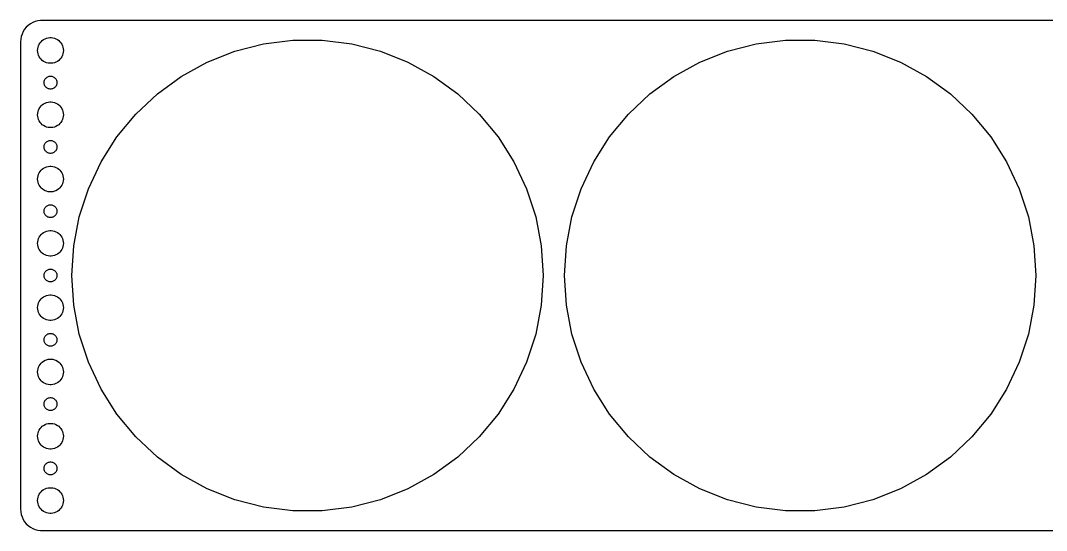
# Model space of a CAD drawing. Header units: metres. Extents: x -240 to 240, y -59 to 59.
# Drawn here: x -239.5 to 0, y -59.5 to 59.5 of the extents above; entities that cross this region are included whole.
import ezdxf

# ---------------------------------------------------------------- set-up
doc = ezdxf.new("R2010")
doc.units = ezdxf.units.M

msp = doc.modelspace()

# ---------------------------------------------------------------- linework, layer by layer
for p, q in [((-238.145, 57.9227), (-238.545, 57.4389)), ((-237.687, 58.3526), (-238.145, 57.9227)), ((-237.179, 58.7216), (-237.687, 58.3526)), ((-236.629, 59.0241), (-237.179, 58.7216)), ((-236.045, 59.2553), (-236.629, 59.0241)), ((-235.437, 59.4114), (-236.045, 59.2553)), ((-234.814, 59.4901), (-235.437, 59.4114)), ((234.814, 59.4901), (-234.814, 59.4901)), ((-239.461, 55.1267), (-239.5, 54.5)), ((-239.343, 55.7434), (-239.461, 55.1267)), ((-239.149, 56.3406), (-239.343, 55.7434)), ((-238.882, 56.9088), (-239.149, 56.3406)), ((-238.545, 57.4389), (-238.882, 56.9088)), ((-234.107, 55.033), (-233.777, 55.2145)), ((-233.777, 55.2145), (-233.427, 55.3532)), ((-233.427, 55.3532), (-233.062, 55.4469)), ((-233.062, 55.4469), (-232.688, 55.4941)), ((-232.688, 55.4941), (-232.312, 55.4941)), ((-232.312, 55.4941), (-231.938, 55.4469)), ((-231.938, 55.4469), (-231.573, 55.3532)), ((-231.573, 55.3532), (-231.223, 55.2145)), ((-231.223, 55.2145), (-230.893, 55.033)), ((-239.5, 54.5), (-239.5, -54.5)), ((-235.5, 52.5), (-235.476, 52.876)), ((-235.476, 52.876), (-235.406, 53.2461)), ((-235.406, 53.2461), (-235.289, 53.6044)), ((-235.289, 53.6044), (-235.129, 53.9453)), ((-235.129, 53.9453), (-234.927, 54.2634)), ((-234.927, 54.2634), (-234.687, 54.5536)), ((-234.687, 54.5536), (-234.412, 54.8115)), ((-234.412, 54.8115), (-234.107, 55.033)), ((-230.893, 55.033), (-230.588, 54.8115)), ((-230.588, 54.8115), (-230.313, 54.5536)), ((-230.313, 54.5536), (-230.073, 54.2634)), ((-230.073, 54.2634), (-229.871, 53.9453)), ((-229.871, 53.9453), (-229.711, 53.6044)), ((-229.711, 53.6044), (-229.594, 53.2461)), ((-229.594, 53.2461), (-229.524, 52.876)), ((-229.524, 52.876), (-229.5, 52.5)), ((-189.496, 52.3081), (-182.806, 54.0258)), ((-182.806, 54.0258), (-175.953, 54.8915)), ((-175.953, 54.8915), (-169.047, 54.8915)), ((-169.047, 54.8915), (-162.194, 54.0258)), ((-162.194, 54.0258), (-155.504, 52.3081)), ((-74.4959, 52.3081), (-67.806, 54.0258)), ((-67.806, 54.0258), (-60.9535, 54.8915)), ((-60.9535, 54.8915), (-54.0465, 54.8915)), ((-54.0465, 54.8915), (-47.194, 54.0258)), ((-47.194, 54.0258), (-40.5041, 52.3081)), ((-235.476, 52.124), (-235.5, 52.5)), ((-235.406, 51.7539), (-235.476, 52.124)), ((-235.289, 51.3956), (-235.406, 51.7539)), ((-235.129, 51.0547), (-235.289, 51.3956)), ((-234.927, 50.7366), (-235.129, 51.0547)), ((-234.687, 50.4464), (-234.927, 50.7366)), ((-234.412, 50.1885), (-234.687, 50.4464)), ((-230.313, 50.4464), (-230.588, 50.1885)), ((-230.073, 50.7366), (-230.313, 50.4464)), ((-229.871, 51.0547), (-230.073, 50.7366)), ((-229.711, 51.3956), (-229.871, 51.0547)), ((-229.594, 51.7539), (-229.711, 51.3956)), ((-229.524, 52.124), (-229.594, 51.7539)), ((-229.5, 52.5), (-229.524, 52.124)), ((-195.918, 49.7655), (-189.496, 52.3081)), ((-155.504, 52.3081), (-149.082, 49.7655)), ((-80.9179, 49.7655), (-74.4959, 52.3081)), ((-40.5041, 52.3081), (-34.0821, 49.7655)), ((-234.107, 49.967), (-234.412, 50.1885)), ((-233.777, 49.7855), (-234.107, 49.967)), ((-233.427, 49.6468), (-233.777, 49.7855)), ((-233.062, 49.5531), (-233.427, 49.6468)), ((-232.688, 49.5059), (-233.062, 49.5531)), ((-232.312, 49.5059), (-232.688, 49.5059)), ((-231.938, 49.5531), (-232.312, 49.5059)), ((-231.573, 49.6468), (-231.938, 49.5531)), ((-231.223, 49.7855), (-231.573, 49.6468)), ((-230.893, 49.967), (-231.223, 49.7855)), ((-230.588, 50.1885), (-230.893, 49.967)), ((-201.97, 46.438), (-195.918, 49.7655)), ((-149.082, 49.7655), (-143.03, 46.438)), ((-86.9705, 46.438), (-80.9179, 49.7655)), ((-34.0821, 49.7655), (-28.0295, 46.438)), ((-233.953, 45.373), (-233.895, 45.5522)), ((-233.895, 45.5522), (-233.814, 45.7226)), ((-233.814, 45.7226), (-233.714, 45.8817)), ((-233.714, 45.8817), (-233.593, 46.0268)), ((-233.593, 46.0268), (-233.456, 46.1558)), ((-233.456, 46.1558), (-233.304, 46.2665)), ((-233.304, 46.2665), (-233.139, 46.3572)), ((-233.139, 46.3572), (-232.964, 46.4266)), ((-232.964, 46.4266), (-232.781, 46.4734)), ((-232.781, 46.4734), (-232.594, 46.497)), ((-232.594, 46.497), (-232.406, 46.497)), ((-232.406, 46.497), (-232.219, 46.4734)), ((-232.219, 46.4734), (-232.036, 46.4266)), ((-232.036, 46.4266), (-231.861, 46.3572)), ((-231.861, 46.3572), (-231.696, 46.2665)), ((-231.696, 46.2665), (-231.544, 46.1558)), ((-231.544, 46.1558), (-231.407, 46.0268)), ((-231.407, 46.0268), (-231.286, 45.8817)), ((-231.286, 45.8817), (-231.186, 45.7226)), ((-231.186, 45.7226), (-231.105, 45.5522)), ((-231.105, 45.5522), (-231.047, 45.373)), ((-207.558, 42.3782), (-201.97, 46.438)), ((-143.03, 46.438), (-137.442, 42.3782)), ((-92.5583, 42.3782), (-86.9705, 46.438)), ((-28.0295, 46.438), (-22.4417, 42.3782)), ((-234, 45), (-233.988, 45.188)), ((-233.988, 44.812), (-234, 45)), ((-233.988, 45.188), (-233.953, 45.373)), ((-233.953, 44.627), (-233.988, 44.812)), ((-233.895, 44.4478), (-233.953, 44.627)), ((-233.814, 44.2774), (-233.895, 44.4478)), ((-233.714, 44.1183), (-233.814, 44.2774)), ((-233.593, 43.9732), (-233.714, 44.1183)), ((-233.456, 43.8442), (-233.593, 43.9732)), ((-233.304, 43.7335), (-233.456, 43.8442)), ((-233.139, 43.6428), (-233.304, 43.7335)), ((-232.964, 43.5734), (-233.139, 43.6428)), ((-232.781, 43.5266), (-232.964, 43.5734)), ((-232.594, 43.503), (-232.781, 43.5266)), ((-232.406, 43.503), (-232.594, 43.503)), ((-232.219, 43.5266), (-232.406, 43.503)), ((-232.036, 43.5734), (-232.219, 43.5266)), ((-231.861, 43.6428), (-232.036, 43.5734)), ((-231.696, 43.7335), (-231.861, 43.6428)), ((-231.544, 43.8442), (-231.696, 43.7335)), ((-231.407, 43.9732), (-231.544, 43.8442)), ((-231.286, 44.1183), (-231.407, 43.9732)), ((-231.186, 44.2774), (-231.286, 44.1183)), ((-231.105, 44.4478), (-231.186, 44.2774)), ((-231.047, 44.627), (-231.105, 44.4478)), ((-231.047, 45.373), (-231.012, 45.188)), ((-231.012, 44.812), (-231.047, 44.627)), ((-231.012, 45.188), (-231, 45)), ((-231, 45), (-231.012, 44.812)), ((-212.593, 37.6501), (-207.558, 42.3782)), ((-137.442, 42.3782), (-132.407, 37.6501)), ((-97.5933, 37.6501), (-92.5583, 42.3782)), ((-22.4417, 42.3782), (-17.4067, 37.6501)), ((-235.406, 38.2461), (-235.289, 38.6044)), ((-235.289, 38.6044), (-235.129, 38.9453)), ((-235.129, 38.9453), (-234.927, 39.2634)), ((-234.927, 39.2634), (-234.687, 39.5536)), ((-234.687, 39.5536), (-234.412, 39.8115)), ((-234.412, 39.8115), (-234.107, 40.033)), ((-234.107, 40.033), (-233.777, 40.2145)), ((-233.777, 40.2145), (-233.427, 40.3532)), ((-233.427, 40.3532), (-233.062, 40.4469)), ((-233.062, 40.4469), (-232.688, 40.4941)), ((-232.688, 40.4941), (-232.312, 40.4941)), ((-232.312, 40.4941), (-231.938, 40.4469)), ((-231.938, 40.4469), (-231.573, 40.3532)), ((-231.573, 40.3532), (-231.223, 40.2145)), ((-231.223, 40.2145), (-230.893, 40.033)), ((-230.893, 40.033), (-230.588, 39.8115)), ((-230.588, 39.8115), (-230.313, 39.5536)), ((-230.313, 39.5536), (-230.073, 39.2634)), ((-230.073, 39.2634), (-229.871, 38.9453)), ((-229.871, 38.9453), (-229.711, 38.6044)), ((-229.711, 38.6044), (-229.594, 38.2461)), ((-235.5, 37.5), (-235.476, 37.876)), ((-235.476, 37.124), (-235.5, 37.5)), ((-235.476, 37.876), (-235.406, 38.2461)), ((-235.406, 36.7539), (-235.476, 37.124)), ((-235.289, 36.3956), (-235.406, 36.7539)), ((-235.129, 36.0547), (-235.289, 36.3956)), ((-234.927, 35.7366), (-235.129, 36.0547)), ((-229.871, 36.0547), (-230.073, 35.7366)), ((-229.711, 36.3956), (-229.871, 36.0547)), ((-229.594, 36.7539), (-229.711, 36.3956)), ((-229.594, 38.2461), (-229.524, 37.876)), ((-229.524, 37.124), (-229.594, 36.7539)), ((-229.524, 37.876), (-229.5, 37.5)), ((-229.5, 37.5), (-229.524, 37.124)), ((-216.996, 32.3282), (-212.593, 37.6501)), ((-132.407, 37.6501), (-128.004, 32.3282)), ((-101.996, 32.3282), (-97.5933, 37.6501)), ((-17.4067, 37.6501), (-13.0041, 32.3282)), ((-234.687, 35.4464), (-234.927, 35.7366)), ((-234.412, 35.1885), (-234.687, 35.4464)), ((-234.107, 34.967), (-234.412, 35.1885)), ((-233.777, 34.7855), (-234.107, 34.967)), ((-233.427, 34.6468), (-233.777, 34.7855)), ((-233.062, 34.5531), (-233.427, 34.6468)), ((-232.688, 34.5059), (-233.062, 34.5531)), ((-232.312, 34.5059), (-232.688, 34.5059)), ((-231.938, 34.5531), (-232.312, 34.5059)), ((-231.573, 34.6468), (-231.938, 34.5531)), ((-231.223, 34.7855), (-231.573, 34.6468)), ((-230.893, 34.967), (-231.223, 34.7855)), ((-230.588, 35.1885), (-230.893, 34.967)), ((-230.313, 35.4464), (-230.588, 35.1885)), ((-230.073, 35.7366), (-230.313, 35.4464)), ((-233.593, 31.0268), (-233.456, 31.1558)), ((-233.456, 31.1558), (-233.304, 31.2665)), ((-233.304, 31.2665), (-233.139, 31.3572)), ((-233.139, 31.3572), (-232.964, 31.4266)), ((-232.964, 31.4266), (-232.781, 31.4734)), ((-232.781, 31.4734), (-232.594, 31.497)), ((-232.594, 31.497), (-232.406, 31.497)), ((-232.406, 31.497), (-232.219, 31.4734)), ((-232.219, 31.4734), (-232.036, 31.4266)), ((-232.036, 31.4266), (-231.861, 31.3572)), ((-231.861, 31.3572), (-231.696, 31.2665)), ((-231.696, 31.2665), (-231.544, 31.1558)), ((-231.544, 31.1558), (-231.407, 31.0268)), ((-220.697, 26.4964), (-216.996, 32.3282)), ((-128.004, 32.3282), (-124.303, 26.4964)), ((-105.697, 26.4964), (-101.996, 32.3282)), ((-13.0041, 32.3282), (-9.30313, 26.4964)), ((-234, 30), (-233.988, 30.188)), ((-233.988, 29.812), (-234, 30)), ((-233.988, 30.188), (-233.953, 30.373)), ((-233.953, 29.627), (-233.988, 29.812)), ((-233.953, 30.373), (-233.895, 30.5522)), ((-233.895, 29.4478), (-233.953, 29.627)), ((-233.895, 30.5522), (-233.814, 30.7226)), ((-233.814, 29.2774), (-233.895, 29.4478)), ((-233.814, 30.7226), (-233.714, 30.8817)), ((-233.714, 29.1183), (-233.814, 29.2774)), ((-233.714, 30.8817), (-233.593, 31.0268)), ((-233.593, 28.9732), (-233.714, 29.1183)), ((-233.456, 28.8442), (-233.593, 28.9732)), ((-233.304, 28.7335), (-233.456, 28.8442)), ((-231.544, 28.8442), (-231.696, 28.7335)), ((-231.407, 28.9732), (-231.544, 28.8442)), ((-231.407, 31.0268), (-231.286, 30.8817)), ((-231.286, 29.1183), (-231.407, 28.9732)), ((-231.286, 30.8817), (-231.186, 30.7226)), ((-231.186, 29.2774), (-231.286, 29.1183)), ((-231.186, 30.7226), (-231.105, 30.5522)), ((-231.105, 29.4478), (-231.186, 29.2774)), ((-231.105, 30.5522), (-231.047, 30.373)), ((-231.047, 29.627), (-231.105, 29.4478)), ((-231.047, 30.373), (-231.012, 30.188)), ((-231.012, 29.812), (-231.047, 29.627)), ((-231.012, 30.188), (-231, 30)), ((-231, 30), (-231.012, 29.812)), ((-233.139, 28.6427), (-233.304, 28.7335)), ((-232.964, 28.5734), (-233.139, 28.6427)), ((-232.781, 28.5266), (-232.964, 28.5734)), ((-232.594, 28.503), (-232.781, 28.5266)), ((-232.406, 28.503), (-232.594, 28.503)), ((-232.219, 28.5266), (-232.406, 28.503)), ((-232.036, 28.5734), (-232.219, 28.5266)), ((-231.861, 28.6427), (-232.036, 28.5734)), ((-231.696, 28.7335), (-231.861, 28.6427)), ((-223.638, 20.2468), (-220.697, 26.4964)), ((-124.303, 26.4964), (-121.362, 20.2468)), ((-108.638, 20.2468), (-105.697, 26.4964)), ((-9.30313, 26.4964), (-6.36229, 20.2468)), ((-235.129, 23.9453), (-234.927, 24.2634)), ((-234.927, 24.2634), (-234.687, 24.5536)), ((-234.687, 24.5536), (-234.412, 24.8115)), ((-234.412, 24.8115), (-234.107, 25.033)), ((-234.107, 25.033), (-233.777, 25.2145)), ((-233.777, 25.2145), (-233.427, 25.3532)), ((-233.427, 25.3532), (-233.062, 25.4469)), ((-233.062, 25.4469), (-232.688, 25.4941)), ((-232.688, 25.4941), (-232.312, 25.4941)), ((-232.312, 25.4941), (-231.938, 25.4469)), ((-231.938, 25.4469), (-231.573, 25.3532)), ((-231.573, 25.3532), (-231.223, 25.2145)), ((-231.223, 25.2145), (-230.893, 25.033)), ((-230.893, 25.033), (-230.588, 24.8115)), ((-230.588, 24.8115), (-230.313, 24.5536)), ((-230.313, 24.5536), (-230.073, 24.2634)), ((-230.073, 24.2634), (-229.871, 23.9453)), ((-235.5, 22.5), (-235.476, 22.876)), ((-235.476, 22.124), (-235.5, 22.5)), ((-235.476, 22.876), (-235.406, 23.2461)), ((-235.406, 21.7539), (-235.476, 22.124)), ((-235.406, 23.2461), (-235.289, 23.6044)), ((-235.289, 21.3956), (-235.406, 21.7539)), ((-235.289, 23.6044), (-235.129, 23.9453)), ((-229.871, 23.9453), (-229.711, 23.6044)), ((-229.711, 23.6044), (-229.594, 23.2461)), ((-229.594, 21.7539), (-229.711, 21.3956)), ((-229.594, 23.2461), (-229.524, 22.876)), ((-229.524, 22.124), (-229.594, 21.7539)), ((-229.524, 22.876), (-229.5, 22.5)), ((-229.5, 22.5), (-229.524, 22.124)), ((-235.129, 21.0547), (-235.289, 21.3956)), ((-234.927, 20.7366), (-235.129, 21.0547)), ((-234.687, 20.4464), (-234.927, 20.7366)), ((-234.412, 20.1884), (-234.687, 20.4464)), ((-234.107, 19.967), (-234.412, 20.1884)), ((-233.777, 19.7855), (-234.107, 19.967)), ((-233.427, 19.6468), (-233.777, 19.7855)), ((-233.062, 19.5531), (-233.427, 19.6468)), ((-232.688, 19.5059), (-233.062, 19.5531)), ((-232.312, 19.5059), (-232.688, 19.5059)), ((-231.938, 19.5531), (-232.312, 19.5059)), ((-231.573, 19.6468), (-231.938, 19.5531)), ((-231.223, 19.7855), (-231.573, 19.6468)), ((-230.893, 19.967), (-231.223, 19.7855)), ((-230.588, 20.1884), (-230.893, 19.967)), ((-230.313, 20.4464), (-230.588, 20.1884)), ((-230.073, 20.7366), (-230.313, 20.4464)), ((-229.871, 21.0547), (-230.073, 20.7366)), ((-229.711, 21.3956), (-229.871, 21.0547)), ((-225.772, 13.6779), (-223.638, 20.2468)), ((-121.362, 20.2468), (-119.228, 13.6779)), ((-110.772, 13.6779), (-108.638, 20.2468)), ((-6.36229, 20.2468), (-4.22792, 13.6779)), ((-234, 15), (-233.988, 15.188)), ((-233.988, 14.812), (-234, 15)), ((-233.988, 15.188), (-233.953, 15.373)), ((-233.953, 14.627), (-233.988, 14.812)), ((-233.953, 15.373), (-233.895, 15.5522)), ((-233.895, 14.4478), (-233.953, 14.627)), ((-233.895, 15.5522), (-233.814, 15.7226)), ((-233.814, 14.2774), (-233.895, 14.4478)), ((-233.814, 15.7226), (-233.714, 15.8817)), ((-233.714, 15.8817), (-233.593, 16.0268)), ((-233.593, 16.0268), (-233.456, 16.1558)), ((-233.456, 16.1558), (-233.304, 16.2665)), ((-233.304, 16.2665), (-233.139, 16.3572)), ((-233.139, 16.3572), (-232.964, 16.4266)), ((-232.964, 16.4266), (-232.781, 16.4734)), ((-232.781, 16.4734), (-232.594, 16.497)), ((-232.594, 16.497), (-232.406, 16.497)), ((-232.406, 16.497), (-232.219, 16.4734)), ((-232.219, 16.4734), (-232.036, 16.4266)), ((-232.036, 16.4266), (-231.861, 16.3572)), ((-231.861, 16.3572), (-231.696, 16.2665)), ((-231.696, 16.2665), (-231.544, 16.1558)), ((-231.544, 16.1558), (-231.407, 16.0268)), ((-231.407, 16.0268), (-231.286, 15.8817)), ((-231.286, 15.8817), (-231.186, 15.7226)), ((-231.186, 15.7226), (-231.105, 15.5522)), ((-231.105, 14.4478), (-231.186, 14.2774)), ((-231.105, 15.5522), (-231.047, 15.373)), ((-231.047, 14.627), (-231.105, 14.4478)), ((-231.047, 15.373), (-231.012, 15.188)), ((-231.012, 14.812), (-231.047, 14.627)), ((-231.012, 15.188), (-231, 15)), ((-231, 15), (-231.012, 14.812)), ((-233.714, 14.1183), (-233.814, 14.2774)), ((-233.593, 13.9732), (-233.714, 14.1183)), ((-233.456, 13.8442), (-233.593, 13.9732)), ((-233.304, 13.7335), (-233.456, 13.8442)), ((-233.139, 13.6427), (-233.304, 13.7335)), ((-232.964, 13.5734), (-233.139, 13.6427)), ((-232.781, 13.5266), (-232.964, 13.5734)), ((-232.594, 13.5029), (-232.781, 13.5266)), ((-232.406, 13.5029), (-232.594, 13.5029)), ((-232.219, 13.5266), (-232.406, 13.5029)), ((-232.036, 13.5734), (-232.219, 13.5266)), ((-231.861, 13.6427), (-232.036, 13.5734)), ((-231.696, 13.7335), (-231.861, 13.6427)), ((-231.544, 13.8442), (-231.696, 13.7335)), ((-231.407, 13.9732), (-231.544, 13.8442)), ((-231.286, 14.1183), (-231.407, 13.9732)), ((-231.186, 14.2774), (-231.286, 14.1183)), ((-227.066, 6.89333), (-225.772, 13.6779)), ((-119.228, 13.6779), (-117.934, 6.89333)), ((-112.066, 6.89333), (-110.772, 13.6779)), ((-4.22792, 13.6779), (-2.93369, 6.89333)), ((-234.687, 9.55363), (-234.412, 9.81154)), ((-234.412, 9.81154), (-234.107, 10.033)), ((-234.107, 10.033), (-233.777, 10.2145)), ((-233.777, 10.2145), (-233.427, 10.3532)), ((-233.427, 10.3532), (-233.062, 10.4469)), ((-233.062, 10.4469), (-232.688, 10.4941)), ((-232.688, 10.4941), (-232.312, 10.4941)), ((-232.312, 10.4941), (-231.938, 10.4469)), ((-231.938, 10.4469), (-231.573, 10.3532)), ((-231.573, 10.3532), (-231.223, 10.2145)), ((-231.223, 10.2145), (-230.893, 10.033)), ((-230.893, 10.033), (-230.588, 9.81154)), ((-230.588, 9.81154), (-230.313, 9.55363)), ((-235.5, 7.5), (-235.476, 7.87599)), ((-235.476, 7.12399), (-235.5, 7.5)), ((-235.476, 7.87599), (-235.406, 8.24606)), ((-235.406, 8.24606), (-235.289, 8.60437)), ((-235.289, 8.60437), (-235.129, 8.94525)), ((-235.129, 8.94525), (-234.927, 9.26335)), ((-234.927, 9.26335), (-234.687, 9.55363)), ((-230.313, 9.55363), (-230.073, 9.26335)), ((-230.073, 9.26335), (-229.871, 8.94525)), ((-229.871, 8.94525), (-229.711, 8.60437)), ((-229.711, 8.60437), (-229.594, 8.24606)), ((-229.594, 8.24606), (-229.524, 7.87599)), ((-229.524, 7.87599), (-229.5, 7.5)), ((-229.5, 7.5), (-229.524, 7.12399)), ((-235.406, 6.75392), (-235.476, 7.12399)), ((-235.289, 6.39561), (-235.406, 6.75392)), ((-235.129, 6.05473), (-235.289, 6.39561)), ((-234.927, 5.73663), (-235.129, 6.05473)), ((-234.687, 5.44635), (-234.927, 5.73663)), ((-234.412, 5.18845), (-234.687, 5.44635)), ((-234.107, 4.96701), (-234.412, 5.18845)), ((-233.777, 4.78551), (-234.107, 4.96701)), ((-230.893, 4.96701), (-231.223, 4.78551)), ((-230.588, 5.18845), (-230.893, 4.96701)), ((-230.313, 5.44635), (-230.588, 5.18845)), ((-230.073, 5.73663), (-230.313, 5.44635)), ((-229.871, 6.05473), (-230.073, 5.73663)), ((-229.711, 6.39561), (-229.871, 6.05473)), ((-229.594, 6.75392), (-229.711, 6.39561)), ((-229.524, 7.12399), (-229.594, 6.75392)), ((-227.5, 0), (-227.066, 6.89333)), ((-117.934, 6.89333), (-117.5, 0)), ((-112.5, 0), (-112.066, 6.89333)), ((-2.93369, 6.89333), (-2.5, 0)), ((-233.427, 4.64682), (-233.777, 4.78551)), ((-233.062, 4.55313), (-233.427, 4.64682)), ((-232.688, 4.50591), (-233.062, 4.55313)), ((-232.312, 4.50591), (-232.688, 4.50591)), ((-231.938, 4.55313), (-232.312, 4.50591)), ((-231.573, 4.64682), (-231.938, 4.55313)), ((-231.223, 4.78551), (-231.573, 4.64682)), ((-234, 0), (-233.988, 0.18799)), ((-233.988, -0.18799), (-234, 0)), ((-233.988, 0.18799), (-233.953, 0.37303)), ((-233.953, 0.37303), (-233.895, 0.55219)), ((-233.895, 0.55219), (-233.814, 0.72263)), ((-233.814, 0.72263), (-233.714, 0.88167)), ((-233.714, 0.88167), (-233.593, 1.02681)), ((-233.593, 1.02681), (-233.456, 1.15576)), ((-233.456, 1.15576), (-233.304, 1.26648)), ((-233.304, 1.26648), (-233.139, 1.35724)), ((-233.139, 1.35724), (-232.964, 1.42657)), ((-232.964, 1.42657), (-232.781, 1.47342)), ((-232.781, 1.47342), (-232.594, 1.49704)), ((-232.594, 1.49704), (-232.406, 1.49704)), ((-232.406, 1.49704), (-232.219, 1.47342)), ((-232.219, 1.47342), (-232.036, 1.42657)), ((-232.036, 1.42657), (-231.861, 1.35724)), ((-231.861, 1.35724), (-231.696, 1.26648)), ((-231.696, 1.26648), (-231.544, 1.15576)), ((-231.544, 1.15576), (-231.407, 1.02681)), ((-231.407, 1.02681), (-231.286, 0.88167)), ((-231.286, 0.88167), (-231.186, 0.72263)), ((-231.186, 0.72263), (-231.105, 0.55219)), ((-231.105, 0.55219), (-231.047, 0.37303)), ((-231.047, 0.37303), (-231.012, 0.18799)), ((-231.012, 0.18799), (-231, 0)), ((-231, 0), (-231.012, -0.18799)), ((-227.066, -6.89333), (-227.5, 0)), ((-117.5, 0), (-117.934, -6.89333)), ((-112.066, -6.89333), (-112.5, 0)), ((-2.5, 0), (-2.93369, -6.89333)), ((-233.953, -0.37303), (-233.988, -0.18799)), ((-233.895, -0.55219), (-233.953, -0.37303)), ((-233.814, -0.72263), (-233.895, -0.55219)), ((-233.714, -0.88167), (-233.814, -0.72263)), ((-233.593, -1.02681), (-233.714, -0.88167)), ((-233.456, -1.15576), (-233.593, -1.02681)), ((-233.304, -1.26648), (-233.456, -1.15576)), ((-233.139, -1.35724), (-233.304, -1.26648)), ((-232.964, -1.42657), (-233.139, -1.35724)), ((-232.781, -1.47342), (-232.964, -1.42657)), ((-232.594, -1.49704), (-232.781, -1.47342)), ((-232.406, -1.49704), (-232.594, -1.49704)), ((-232.219, -1.47342), (-232.406, -1.49704)), ((-232.036, -1.42657), (-232.219, -1.47342)), ((-231.861, -1.35724), (-232.036, -1.42657)), ((-231.696, -1.26648), (-231.861, -1.35724)), ((-231.544, -1.15576), (-231.696, -1.26648)), ((-231.407, -1.02681), (-231.544, -1.15576)), ((-231.286, -0.88167), (-231.407, -1.02681)), ((-231.186, -0.72263), (-231.286, -0.88167)), ((-231.105, -0.55219), (-231.186, -0.72263)), ((-231.047, -0.37303), (-231.105, -0.55219)), ((-231.012, -0.18799), (-231.047, -0.37303)), ((-234.107, -4.96701), (-233.777, -4.78551)), ((-233.777, -4.78551), (-233.427, -4.64682)), ((-233.427, -4.64682), (-233.062, -4.55313)), ((-233.062, -4.55313), (-232.688, -4.50591)), ((-232.688, -4.50591), (-232.312, -4.50591)), ((-232.312, -4.50591), (-231.938, -4.55313)), ((-231.938, -4.55313), (-231.573, -4.64682)), ((-231.573, -4.64682), (-231.223, -4.78551)), ((-231.223, -4.78551), (-230.893, -4.96701)), ((-235.5, -7.5), (-235.476, -7.12399)), ((-235.476, -7.12399), (-235.406, -6.75392)), ((-235.406, -6.75392), (-235.289, -6.39561)), ((-235.289, -6.39561), (-235.129, -6.05473)), ((-235.129, -6.05473), (-234.927, -5.73663)), ((-234.927, -5.73663), (-234.687, -5.44635)), ((-234.687, -5.44635), (-234.412, -5.18845)), ((-234.412, -5.18845), (-234.107, -4.96701)), ((-230.893, -4.96701), (-230.588, -5.18845)), ((-230.588, -5.18845), (-230.313, -5.44635)), ((-230.313, -5.44635), (-230.073, -5.73663)), ((-230.073, -5.73663), (-229.871, -6.05473)), ((-229.871, -6.05473), (-229.711, -6.39561)), ((-229.711, -6.39561), (-229.594, -6.75392)), ((-229.594, -6.75392), (-229.524, -7.12399)), ((-229.524, -7.12399), (-229.5, -7.5)), ((-225.772, -13.6779), (-227.066, -6.89333)), ((-117.934, -6.89333), (-119.228, -13.6779)), ((-110.772, -13.6779), (-112.066, -6.89333)), ((-2.93369, -6.89333), (-4.22792, -13.6779)), ((-235.476, -7.87599), (-235.5, -7.5)), ((-235.406, -8.24606), (-235.476, -7.87599)), ((-235.289, -8.60437), (-235.406, -8.24606)), ((-235.129, -8.94525), (-235.289, -8.60437)), ((-234.927, -9.26335), (-235.129, -8.94525)), ((-234.687, -9.55363), (-234.927, -9.26335)), ((-234.412, -9.81154), (-234.687, -9.55363)), ((-230.313, -9.55363), (-230.588, -9.81154)), ((-230.073, -9.26335), (-230.313, -9.55363)), ((-229.871, -8.94525), (-230.073, -9.26335)), ((-229.711, -8.60437), (-229.871, -8.94525)), ((-229.594, -8.24606), (-229.711, -8.60437)), ((-229.524, -7.87599), (-229.594, -8.24606)), ((-229.5, -7.5), (-229.524, -7.87599)), ((-234.107, -10.033), (-234.412, -9.81154)), ((-233.777, -10.2145), (-234.107, -10.033)), ((-233.427, -10.3532), (-233.777, -10.2145)), ((-233.062, -10.4469), (-233.427, -10.3532)), ((-232.688, -10.4941), (-233.062, -10.4469)), ((-232.312, -10.4941), (-232.688, -10.4941)), ((-231.938, -10.4469), (-232.312, -10.4941)), ((-231.573, -10.3532), (-231.938, -10.4469)), ((-231.223, -10.2145), (-231.573, -10.3532)), ((-230.893, -10.033), (-231.223, -10.2145)), ((-230.588, -9.81154), (-230.893, -10.033)), ((-233.895, -14.4478), (-233.814, -14.2774)), ((-233.814, -14.2774), (-233.714, -14.1183)), ((-233.714, -14.1183), (-233.593, -13.9732)), ((-233.593, -13.9732), (-233.456, -13.8442)), ((-233.456, -13.8442), (-233.304, -13.7335)), ((-233.304, -13.7335), (-233.139, -13.6427)), ((-233.139, -13.6427), (-232.964, -13.5734)), ((-232.964, -13.5734), (-232.781, -13.5266)), ((-232.781, -13.5266), (-232.594, -13.5029)), ((-232.594, -13.5029), (-232.406, -13.5029)), ((-232.406, -13.5029), (-232.219, -13.5266)), ((-232.219, -13.5266), (-232.036, -13.5734)), ((-232.036, -13.5734), (-231.861, -13.6427)), ((-231.861, -13.6427), (-231.696, -13.7335)), ((-231.696, -13.7335), (-231.544, -13.8442)), ((-231.544, -13.8442), (-231.407, -13.9732)), ((-231.407, -13.9732), (-231.286, -14.1183)), ((-231.286, -14.1183), (-231.186, -14.2774)), ((-231.186, -14.2774), (-231.105, -14.4478)), ((-223.638, -20.2468), (-225.772, -13.6779)), ((-119.228, -13.6779), (-121.362, -20.2468)), ((-108.638, -20.2468), (-110.772, -13.6779)), ((-4.22792, -13.6779), (-6.36229, -20.2468)), ((-234, -15), (-233.988, -14.812)), ((-233.988, -15.188), (-234, -15)), ((-233.988, -14.812), (-233.953, -14.627)), ((-233.953, -15.373), (-233.988, -15.188)), ((-233.953, -14.627), (-233.895, -14.4478)), ((-233.895, -15.5522), (-233.953, -15.373)), ((-233.814, -15.7226), (-233.895, -15.5522)), ((-233.714, -15.8817), (-233.814, -15.7226)), ((-233.593, -16.0268), (-233.714, -15.8817)), ((-233.456, -16.1558), (-233.593, -16.0268)), ((-233.304, -16.2665), (-233.456, -16.1558)), ((-233.139, -16.3572), (-233.304, -16.2665)), ((-232.964, -16.4266), (-233.139, -16.3572)), ((-232.781, -16.4734), (-232.964, -16.4266)), ((-232.594, -16.497), (-232.781, -16.4734)), ((-232.406, -16.497), (-232.594, -16.497)), ((-232.219, -16.4734), (-232.406, -16.497)), ((-232.036, -16.4266), (-232.219, -16.4734)), ((-231.861, -16.3572), (-232.036, -16.4266)), ((-231.696, -16.2665), (-231.861, -16.3572)), ((-231.544, -16.1558), (-231.696, -16.2665)), ((-231.407, -16.0268), (-231.544, -16.1558)), ((-231.286, -15.8817), (-231.407, -16.0268)), ((-231.186, -15.7226), (-231.286, -15.8817)), ((-231.105, -15.5522), (-231.186, -15.7226)), ((-231.105, -14.4478), (-231.047, -14.627)), ((-231.047, -15.373), (-231.105, -15.5522)), ((-231.047, -14.627), (-231.012, -14.812)), ((-231.012, -15.188), (-231.047, -15.373)), ((-231.012, -14.812), (-231, -15)), ((-231, -15), (-231.012, -15.188)), ((-235.406, -21.7539), (-235.289, -21.3956)), ((-235.289, -21.3956), (-235.129, -21.0547)), ((-235.129, -21.0547), (-234.927, -20.7366)), ((-234.927, -20.7366), (-234.687, -20.4464)), ((-234.687, -20.4464), (-234.412, -20.1884)), ((-234.412, -20.1884), (-234.107, -19.967)), ((-234.107, -19.967), (-233.777, -19.7855)), ((-233.777, -19.7855), (-233.427, -19.6468)), ((-233.427, -19.6468), (-233.062, -19.5531)), ((-233.062, -19.5531), (-232.688, -19.5059)), ((-232.688, -19.5059), (-232.312, -19.5059)), ((-232.312, -19.5059), (-231.938, -19.5531)), ((-231.938, -19.5531), (-231.573, -19.6468)), ((-231.573, -19.6468), (-231.223, -19.7855)), ((-231.223, -19.7855), (-230.893, -19.967)), ((-230.893, -19.967), (-230.588, -20.1884)), ((-230.588, -20.1884), (-230.313, -20.4464)), ((-230.313, -20.4464), (-230.073, -20.7366)), ((-230.073, -20.7366), (-229.871, -21.0547)), ((-229.871, -21.0547), (-229.711, -21.3956)), ((-229.711, -21.3956), (-229.594, -21.7539)), ((-220.697, -26.4964), (-223.638, -20.2468)), ((-121.362, -20.2468), (-124.303, -26.4964)), ((-105.697, -26.4964), (-108.638, -20.2468)), ((-6.36229, -20.2468), (-9.30313, -26.4964)), ((-235.5, -22.5), (-235.476, -22.124)), ((-235.476, -22.876), (-235.5, -22.5)), ((-235.476, -22.124), (-235.406, -21.7539)), ((-235.406, -23.2461), (-235.476, -22.876)), ((-235.289, -23.6044), (-235.406, -23.2461)), ((-235.129, -23.9453), (-235.289, -23.6044)), ((-234.927, -24.2634), (-235.129, -23.9453)), ((-229.871, -23.9453), (-230.073, -24.2634)), ((-229.711, -23.6044), (-229.871, -23.9453)), ((-229.594, -23.2461), (-229.711, -23.6044)), ((-229.594, -21.7539), (-229.524, -22.124)), ((-229.524, -22.876), (-229.594, -23.2461)), ((-229.524, -22.124), (-229.5, -22.5)), ((-229.5, -22.5), (-229.524, -22.876)), ((-234.687, -24.5536), (-234.927, -24.2634)), ((-234.412, -24.8115), (-234.687, -24.5536)), ((-234.107, -25.033), (-234.412, -24.8115)), ((-233.777, -25.2145), (-234.107, -25.033)), ((-233.427, -25.3532), (-233.777, -25.2145)), ((-233.062, -25.4469), (-233.427, -25.3532)), ((-232.688, -25.4941), (-233.062, -25.4469)), ((-232.312, -25.4941), (-232.688, -25.4941)), ((-231.938, -25.4469), (-232.312, -25.4941)), ((-231.573, -25.3532), (-231.938, -25.4469)), ((-231.223, -25.2145), (-231.573, -25.3532)), ((-230.893, -25.033), (-231.223, -25.2145)), ((-230.588, -24.8115), (-230.893, -25.033)), ((-230.313, -24.5536), (-230.588, -24.8115)), ((-230.073, -24.2634), (-230.313, -24.5536)), ((-233.456, -28.8442), (-233.304, -28.7335)), ((-233.304, -28.7335), (-233.139, -28.6427)), ((-233.139, -28.6427), (-232.964, -28.5734)), ((-232.964, -28.5734), (-232.781, -28.5266)), ((-232.781, -28.5266), (-232.594, -28.503)), ((-232.594, -28.503), (-232.406, -28.503)), ((-232.406, -28.503), (-232.219, -28.5266)), ((-232.219, -28.5266), (-232.036, -28.5734)), ((-232.036, -28.5734), (-231.861, -28.6427)), ((-231.861, -28.6427), (-231.696, -28.7335)), ((-231.696, -28.7335), (-231.544, -28.8442)), ((-216.996, -32.3282), (-220.697, -26.4964)), ((-124.303, -26.4964), (-128.004, -32.3282)), ((-101.996, -32.3282), (-105.697, -26.4964)), ((-9.30313, -26.4964), (-13.0041, -32.3282)), ((-234, -30), (-233.988, -29.812)), ((-233.988, -30.188), (-234, -30)), ((-233.988, -29.812), (-233.953, -29.627)), ((-233.953, -30.373), (-233.988, -30.188)), ((-233.953, -29.627), (-233.895, -29.4478)), ((-233.895, -30.5522), (-233.953, -30.373)), ((-233.895, -29.4478), (-233.814, -29.2774)), ((-233.814, -30.7226), (-233.895, -30.5522)), ((-233.814, -29.2774), (-233.714, -29.1183)), ((-233.714, -30.8817), (-233.814, -30.7226)), ((-233.714, -29.1183), (-233.593, -28.9732)), ((-233.593, -31.0268), (-233.714, -30.8817)), ((-233.593, -28.9732), (-233.456, -28.8442)), ((-233.456, -31.1558), (-233.593, -31.0268)), ((-231.544, -28.8442), (-231.407, -28.9732)), ((-231.407, -31.0268), (-231.544, -31.1558)), ((-231.407, -28.9732), (-231.286, -29.1183)), ((-231.286, -30.8817), (-231.407, -31.0268)), ((-231.286, -29.1183), (-231.186, -29.2774)), ((-231.186, -30.7226), (-231.286, -30.8817)), ((-231.186, -29.2774), (-231.105, -29.4478)), ((-231.105, -30.5522), (-231.186, -30.7226)), ((-231.105, -29.4478), (-231.047, -29.627)), ((-231.047, -30.373), (-231.105, -30.5522)), ((-231.047, -29.627), (-231.012, -29.812)), ((-231.012, -30.188), (-231.047, -30.373)), ((-231.012, -29.812), (-231, -30)), ((-231, -30), (-231.012, -30.188)), ((-233.304, -31.2665), (-233.456, -31.1558)), ((-233.139, -31.3572), (-233.304, -31.2665)), ((-232.964, -31.4266), (-233.139, -31.3572)), ((-232.781, -31.4734), (-232.964, -31.4266)), ((-232.594, -31.497), (-232.781, -31.4734)), ((-232.406, -31.497), (-232.594, -31.497)), ((-232.219, -31.4734), (-232.406, -31.497)), ((-232.036, -31.4266), (-232.219, -31.4734)), ((-231.861, -31.3572), (-232.036, -31.4266)), ((-231.696, -31.2665), (-231.861, -31.3572)), ((-231.544, -31.1558), (-231.696, -31.2665)), ((-212.593, -37.6501), (-216.996, -32.3282)), ((-128.004, -32.3282), (-132.407, -37.6501)), ((-97.5933, -37.6501), (-101.996, -32.3282)), ((-13.0041, -32.3282), (-17.4067, -37.6501)), ((-235.129, -36.0547), (-234.927, -35.7366)), ((-234.927, -35.7366), (-234.687, -35.4464)), ((-234.687, -35.4464), (-234.412, -35.1885)), ((-234.412, -35.1885), (-234.107, -34.967)), ((-234.107, -34.967), (-233.777, -34.7855)), ((-233.777, -34.7855), (-233.427, -34.6468)), ((-233.427, -34.6468), (-233.062, -34.5531)), ((-233.062, -34.5531), (-232.688, -34.5059)), ((-232.688, -34.5059), (-232.312, -34.5059)), ((-232.312, -34.5059), (-231.938, -34.5531)), ((-231.938, -34.5531), (-231.573, -34.6468)), ((-231.573, -34.6468), (-231.223, -34.7855)), ((-231.223, -34.7855), (-230.893, -34.967)), ((-230.893, -34.967), (-230.588, -35.1885)), ((-230.588, -35.1885), (-230.313, -35.4464)), ((-230.313, -35.4464), (-230.073, -35.7366)), ((-230.073, -35.7366), (-229.871, -36.0547)), ((-235.5, -37.5), (-235.476, -37.124)), ((-235.476, -37.876), (-235.5, -37.5)), ((-235.476, -37.124), (-235.406, -36.7539)), ((-235.406, -38.2461), (-235.476, -37.876)), ((-235.406, -36.7539), (-235.289, -36.3956)), ((-235.289, -38.6044), (-235.406, -38.2461)), ((-235.289, -36.3956), (-235.129, -36.0547)), ((-229.871, -36.0547), (-229.711, -36.3956)), ((-229.711, -36.3956), (-229.594, -36.7539)), ((-229.594, -38.2461), (-229.711, -38.6044)), ((-229.594, -36.7539), (-229.524, -37.124)), ((-229.524, -37.876), (-229.594, -38.2461)), ((-229.524, -37.124), (-229.5, -37.5)), ((-229.5, -37.5), (-229.524, -37.876)), ((-207.558, -42.3782), (-212.593, -37.6501)), ((-132.407, -37.6501), (-137.442, -42.3782)), ((-92.5583, -42.3782), (-97.5933, -37.6501)), ((-17.4067, -37.6501), (-22.4417, -42.3782)), ((-235.129, -38.9453), (-235.289, -38.6044)), ((-234.927, -39.2634), (-235.129, -38.9453)), ((-234.687, -39.5536), (-234.927, -39.2634)), ((-234.412, -39.8115), (-234.687, -39.5536)), ((-234.107, -40.033), (-234.412, -39.8115)), ((-233.777, -40.2145), (-234.107, -40.033)), ((-233.427, -40.3532), (-233.777, -40.2145)), ((-233.062, -40.4469), (-233.427, -40.3532)), ((-232.688, -40.4941), (-233.062, -40.4469)), ((-232.312, -40.4941), (-232.688, -40.4941)), ((-231.938, -40.4469), (-232.312, -40.4941)), ((-231.573, -40.3532), (-231.938, -40.4469)), ((-231.223, -40.2145), (-231.573, -40.3532)), ((-230.893, -40.033), (-231.223, -40.2145)), ((-230.588, -39.8115), (-230.893, -40.033)), ((-230.313, -39.5536), (-230.588, -39.8115)), ((-230.073, -39.2634), (-230.313, -39.5536)), ((-229.871, -38.9453), (-230.073, -39.2634)), ((-229.711, -38.6044), (-229.871, -38.9453)), ((-201.97, -46.438), (-207.558, -42.3782)), ((-137.442, -42.3782), (-143.03, -46.438)), ((-86.9705, -46.438), (-92.5583, -42.3782)), ((-22.4417, -42.3782), (-28.0295, -46.438)), ((-234, -45), (-233.988, -44.812)), ((-233.988, -45.188), (-234, -45)), ((-233.988, -44.812), (-233.953, -44.627)), ((-233.953, -45.373), (-233.988, -45.188)), ((-233.953, -44.627), (-233.895, -44.4478)), ((-233.895, -45.5522), (-233.953, -45.373)), ((-233.895, -44.4478), (-233.814, -44.2774)), ((-233.814, -44.2774), (-233.714, -44.1183)), ((-233.714, -44.1183), (-233.593, -43.9732)), ((-233.593, -43.9732), (-233.456, -43.8442)), ((-233.456, -43.8442), (-233.304, -43.7335)), ((-233.304, -43.7335), (-233.139, -43.6428)), ((-233.139, -43.6428), (-232.964, -43.5734)), ((-232.964, -43.5734), (-232.781, -43.5266)), ((-232.781, -43.5266), (-232.594, -43.503)), ((-232.594, -43.503), (-232.406, -43.503)), ((-232.406, -43.503), (-232.219, -43.5266)), ((-232.219, -43.5266), (-232.036, -43.5734)), ((-232.036, -43.5734), (-231.861, -43.6428)), ((-231.861, -43.6428), (-231.696, -43.7335)), ((-231.696, -43.7335), (-231.544, -43.8442)), ((-231.544, -43.8442), (-231.407, -43.9732)), ((-231.407, -43.9732), (-231.286, -44.1183)), ((-231.286, -44.1183), (-231.186, -44.2774)), ((-231.186, -44.2774), (-231.105, -44.4478)), ((-231.105, -44.4478), (-231.047, -44.627)), ((-231.047, -45.373), (-231.105, -45.5522)), ((-231.047, -44.627), (-231.012, -44.812)), ((-231.012, -45.188), (-231.047, -45.373)), ((-231.012, -44.812), (-231, -45)), ((-231, -45), (-231.012, -45.188)), ((-233.814, -45.7226), (-233.895, -45.5522)), ((-233.714, -45.8817), (-233.814, -45.7226)), ((-233.593, -46.0268), (-233.714, -45.8817)), ((-233.456, -46.1558), (-233.593, -46.0268)), ((-233.304, -46.2665), (-233.456, -46.1558)), ((-233.139, -46.3572), (-233.304, -46.2665)), ((-232.964, -46.4266), (-233.139, -46.3572)), ((-232.781, -46.4734), (-232.964, -46.4266)), ((-232.594, -46.497), (-232.781, -46.4734)), ((-232.406, -46.497), (-232.594, -46.497)), ((-232.219, -46.4734), (-232.406, -46.497)), ((-232.036, -46.4266), (-232.219, -46.4734)), ((-231.861, -46.3572), (-232.036, -46.4266)), ((-231.696, -46.2665), (-231.861, -46.3572)), ((-231.544, -46.1558), (-231.696, -46.2665)), ((-231.407, -46.0268), (-231.544, -46.1558)), ((-231.286, -45.8817), (-231.407, -46.0268)), ((-231.186, -45.7226), (-231.286, -45.8817)), ((-231.105, -45.5522), (-231.186, -45.7226)), ((-195.918, -49.7655), (-201.97, -46.438)), ((-143.03, -46.438), (-149.082, -49.7655)), ((-80.9179, -49.7655), (-86.9705, -46.438)), ((-28.0295, -46.438), (-34.0821, -49.7655)), ((-234.687, -50.4464), (-234.412, -50.1885)), ((-234.412, -50.1885), (-234.107, -49.967)), ((-234.107, -49.967), (-233.777, -49.7855)), ((-233.777, -49.7855), (-233.427, -49.6468)), ((-233.427, -49.6468), (-233.062, -49.5531)), ((-233.062, -49.5531), (-232.688, -49.5059)), ((-232.688, -49.5059), (-232.312, -49.5059)), ((-232.312, -49.5059), (-231.938, -49.5531)), ((-231.938, -49.5531), (-231.573, -49.6468)), ((-231.573, -49.6468), (-231.223, -49.7855)), ((-231.223, -49.7855), (-230.893, -49.967)), ((-230.893, -49.967), (-230.588, -50.1885)), ((-230.588, -50.1885), (-230.313, -50.4464)), ((-189.496, -52.3081), (-195.918, -49.7655)), ((-149.082, -49.7655), (-155.504, -52.3081)), ((-74.4959, -52.3081), (-80.9179, -49.7655)), ((-34.0821, -49.7655), (-40.5041, -52.3081)), ((-235.5, -52.5), (-235.476, -52.124)), ((-235.476, -52.876), (-235.5, -52.5)), ((-235.476, -52.124), (-235.406, -51.7539)), ((-235.406, -51.7539), (-235.289, -51.3956)), ((-235.289, -51.3956), (-235.129, -51.0547)), ((-235.129, -51.0547), (-234.927, -50.7366)), ((-234.927, -50.7366), (-234.687, -50.4464)), ((-230.313, -50.4464), (-230.073, -50.7366)), ((-230.073, -50.7366), (-229.871, -51.0547)), ((-229.871, -51.0547), (-229.711, -51.3956)), ((-229.711, -51.3956), (-229.594, -51.7539)), ((-229.594, -51.7539), (-229.524, -52.124)), ((-229.524, -52.124), (-229.5, -52.5)), ((-229.5, -52.5), (-229.524, -52.876)), ((-182.806, -54.0258), (-189.496, -52.3081)), ((-155.504, -52.3081), (-162.194, -54.0258)), ((-67.806, -54.0258), (-74.4959, -52.3081)), ((-40.5041, -52.3081), (-47.194, -54.0258)), ((-239.5, -54.5), (-239.461, -55.1267)), ((-235.406, -53.2461), (-235.476, -52.876)), ((-235.289, -53.6044), (-235.406, -53.2461)), ((-235.129, -53.9453), (-235.289, -53.6044)), ((-234.927, -54.2634), (-235.129, -53.9453)), ((-234.687, -54.5536), (-234.927, -54.2634)), ((-234.412, -54.8115), (-234.687, -54.5536)), ((-234.107, -55.033), (-234.412, -54.8115)), ((-233.777, -55.2145), (-234.107, -55.033)), ((-230.893, -55.033), (-231.223, -55.2145)), ((-230.588, -54.8115), (-230.893, -55.033)), ((-230.313, -54.5536), (-230.588, -54.8115)), ((-230.073, -54.2634), (-230.313, -54.5536)), ((-229.871, -53.9453), (-230.073, -54.2634)), ((-229.711, -53.6044), (-229.871, -53.9453)), ((-229.594, -53.2461), (-229.711, -53.6044)), ((-229.524, -52.876), (-229.594, -53.2461)), ((-175.953, -54.8915), (-182.806, -54.0258)), ((-169.047, -54.8915), (-175.953, -54.8915)), ((-162.194, -54.0258), (-169.047, -54.8915)), ((-60.9535, -54.8915), (-67.806, -54.0258)), ((-54.0465, -54.8915), (-60.9535, -54.8915)), ((-47.194, -54.0258), (-54.0465, -54.8915)), ((-239.461, -55.1267), (-239.343, -55.7434)), ((-239.343, -55.7434), (-239.149, -56.3406)), ((-239.149, -56.3406), (-238.882, -56.9088)), ((-238.882, -56.9088), (-238.545, -57.4389)), ((-238.545, -57.4389), (-238.145, -57.9227)), ((-233.427, -55.3532), (-233.777, -55.2145)), ((-233.062, -55.4469), (-233.427, -55.3532)), ((-232.688, -55.4941), (-233.062, -55.4469)), ((-232.312, -55.4941), (-232.688, -55.4941)), ((-231.938, -55.4469), (-232.312, -55.4941)), ((-231.573, -55.3532), (-231.938, -55.4469)), ((-231.223, -55.2145), (-231.573, -55.3532)), ((-238.145, -57.9227), (-237.687, -58.3526)), ((-237.687, -58.3526), (-237.179, -58.7216)), ((-237.179, -58.7216), (-236.629, -59.0241)), ((-236.629, -59.0241), (-236.045, -59.2553)), ((-236.045, -59.2553), (-235.437, -59.4114)), ((-235.437, -59.4114), (-234.814, -59.4901)), ((-234.814, -59.4901), (234.814, -59.4901))]:
    msp.add_line(p, q)

doc.saveas('drawing.dxf')
